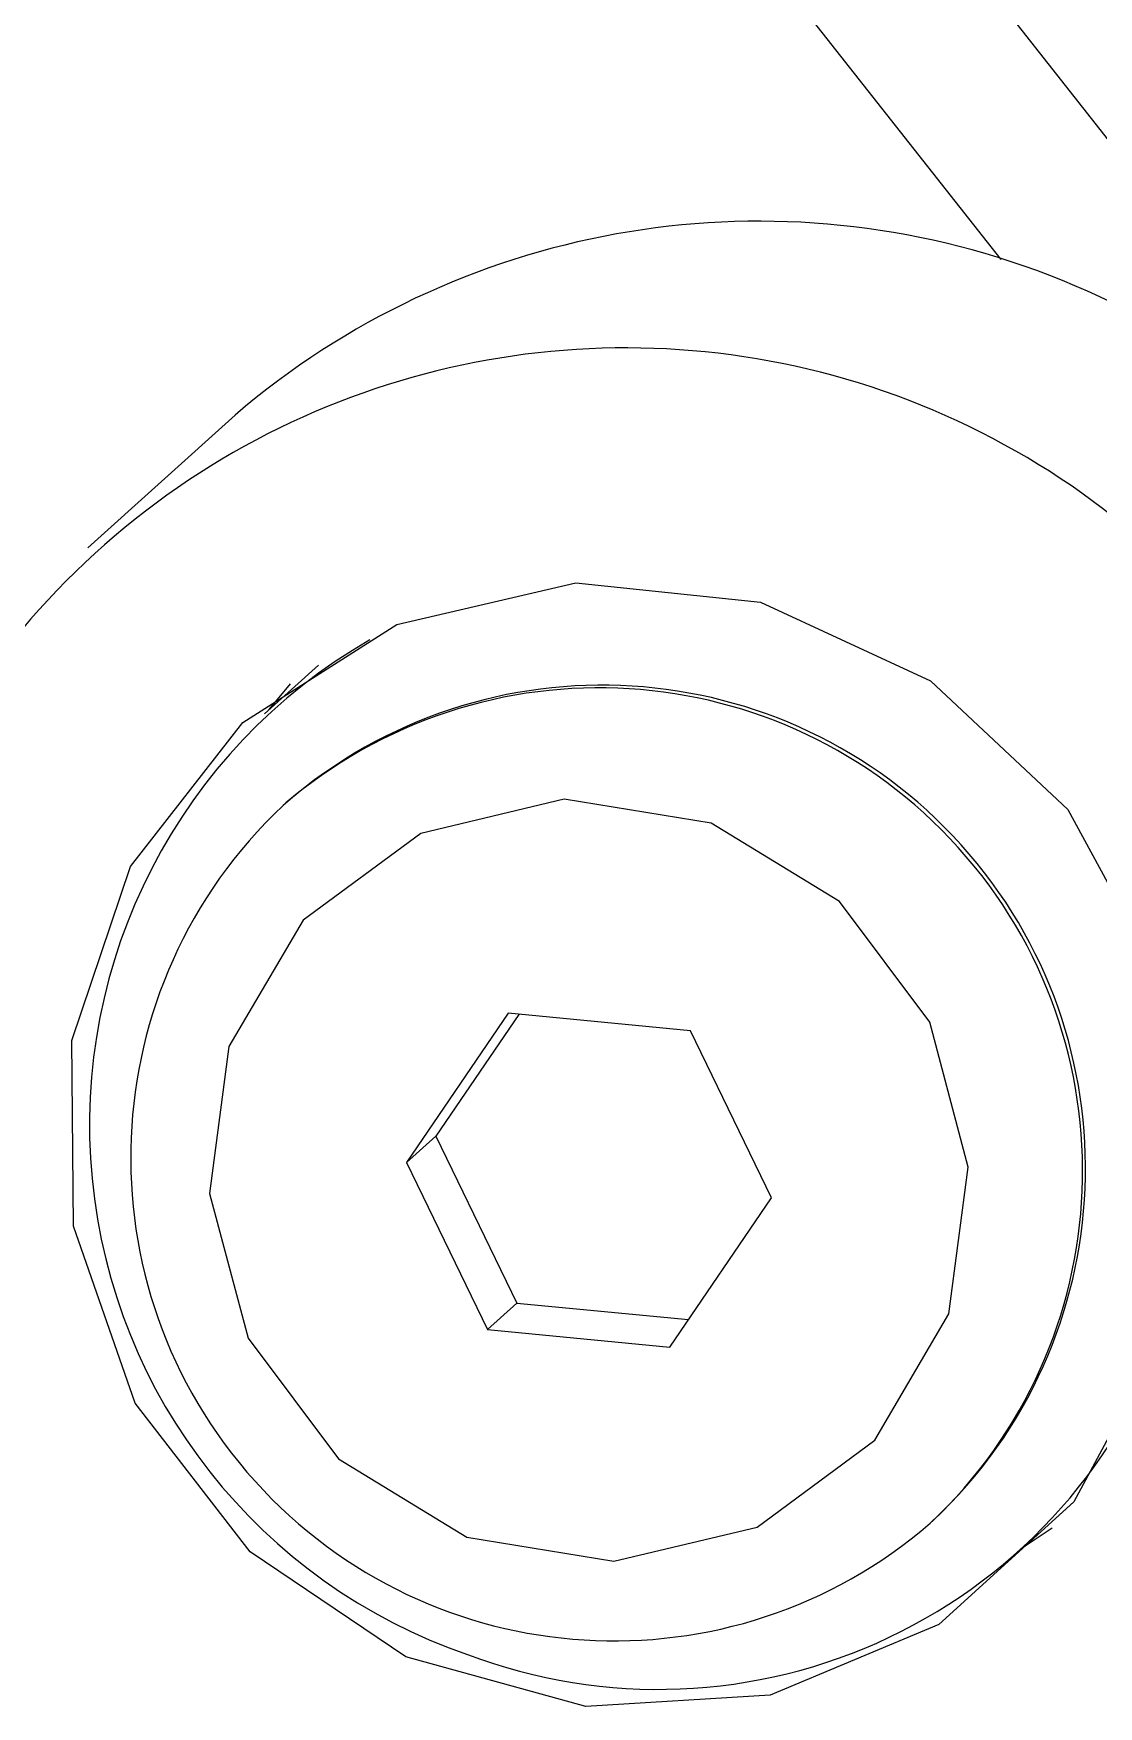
# Model space of a CAD drawing. Header units: millimetres. Extents: x -294 to 2792, y 5 to 1659.
# Drawn here: x 722.988 to 724.31, y 563.434 to 565.512 of the extents above; entities that cross this region are included whole.
import ezdxf

# ---------------------------------------------------------------- set-up
doc = ezdxf.new("R2010")
doc.units = ezdxf.units.MM
doc.layers.get('0').update_dxf_attribs({"lineweight": 18})

msp = doc.modelspace()

# ---------------------------------------------------------------- linework, layer by layer
at = {"color": 7, "linetype": 'Continuous', "lineweight": 25}
for p, q in [((724.6838, 564.9205), (722.3216, 567.9211)), ((724.1895, 565.2309), (722.1754, 567.7892)), ((723.2383, 565.0378), (723.0555, 564.873)), ((723.3419, 564.7273), (723.2747, 564.6667)), ((723.2806, 564.672), (723.3073, 564.704)), ((723.3014, 564.5561), (723.2978, 564.5528)), ((723.5772, 564.2948), (723.4511, 564.1094)), ((723.5904, 564.2935), (723.4876, 564.1423)), ((723.8037, 564.2729), (723.5772, 564.2948)), ((723.9042, 564.0656), (723.8037, 564.2729)), ((723.4876, 564.1423), (723.4511, 564.1094)), ((723.4876, 564.1423), (723.5881, 563.935)), ((723.4511, 564.1094), (723.5515, 563.9021)), ((723.7781, 563.8802), (723.9042, 564.0656)), ((723.5881, 563.935), (723.5515, 563.9021)), ((723.5881, 563.935), (723.8014, 563.9144)), ((723.5515, 563.9021), (723.7781, 563.8802)), ((724.2122, 563.6269), (724.2794, 563.6875)), ((724.1014, 563.6616), (724.105, 563.6649))]:
    msp.add_line(p, q, dxfattribs=at)
for points in [[(723.0377, 564.0304), (723.0357, 564.2609), (723.1083, 564.4772), (723.2479, 564.6559), (723.4391, 564.7777), (723.6614, 564.8293), (723.8905, 564.8052), (724.1018, 564.7079), (724.2722, 564.548), (724.3834, 564.3429), (724.4232, 564.1147), (724.3874, 563.8882), (724.2798, 563.688), (724.1121, 563.5357), (723.9025, 563.4478), (723.6737, 563.4339), (723.4504, 563.4954), (723.2569, 563.6258), (723.1142, 563.8108), (723.0377, 564.0304)], [(723.8865, 563.6566), (724.0325, 563.7645), (724.1245, 563.9215), (724.1485, 564.1038), (724.1008, 564.2837), (723.9887, 564.4336), (723.8292, 564.5309), (723.6467, 564.5606), (723.4688, 564.5183), (723.3228, 564.4104), (723.2307, 564.2534), (723.2067, 564.0711), (723.2544, 563.8913), (723.3666, 563.7413), (723.526, 563.6441), (723.7086, 563.6143), (723.8865, 563.6566)], [(724.2527, 563.6555), (724.2218, 563.6346), (724.2181, 563.6322)]]:
    msp.add_lwpolyline(points, dxfattribs=at)
for centre, radius, start, end in [((723.889, 564.2788), 0.9997, 9.0316, 130.6058), ((723.7234, 564.1427), 0.9785, 7.5295, 189.0017), ((723.7528, 564.1561), 0.6953, 119.9397, 251.0391), ((723.6904, 564.0989), 0.6001, 313.2243, 130.8536), ((723.694, 564.1022), 0.6001, 313.2243, 130.8536), ((723.7088, 564.1155), 0.6001, 133.2243, 310.8536), ((723.7637, 564.1233), 0.6681, 249.2408, 341.5743)]:
    msp.add_arc(centre, radius, start, end, dxfattribs=at)

doc.saveas('drawing.dxf')
